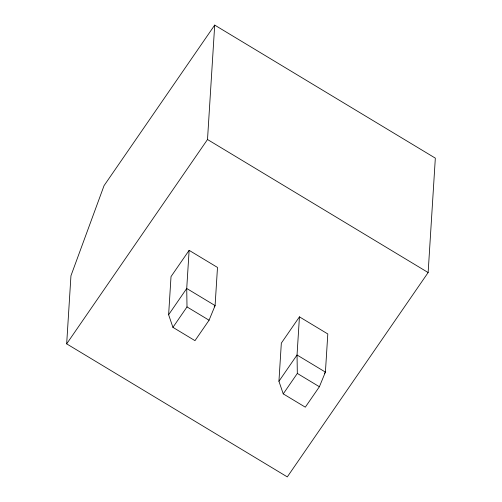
<?xml version="1.0" encoding="UTF-8"?>
<svg xmlns="http://www.w3.org/2000/svg" width="502" height="502" viewBox="0 0 502 502"><rect width="100%" height="100%" fill="white"/><g stroke="black" fill="none" stroke-linecap="round" stroke-linejoin="round"><path stroke-width="0.75" d="M66.666 343.857L70.951 275.761L104.046 185.658L214.705 25.1L435.334 158.143L428.137 272.548L287.295 476.9L66.666 343.857L207.508 139.512L214.705 25.1M168.622 314.748L171.019 276.608L189.128 250.335L217.492 267.44L215.094 305.58L209.07 320.22L194.989 340.651L172.926 327.348L168.622 314.748L186.725 288.474L189.128 250.335M278.936 381.269L281.333 343.13L299.443 316.856L327.806 333.962L325.409 372.101L319.385 386.741L305.304 407.172L283.241 393.869L278.936 381.269L297.04 354.996L299.443 316.856M172.926 327.348L187.008 306.917L186.725 288.474L215.094 305.58L214.21 306.86M283.241 393.869L297.322 373.432L297.04 354.996L325.409 372.101L324.524 373.381M207.508 139.512L428.137 272.548M187.008 306.917L209.07 320.22M297.322 373.432L319.385 386.741"/></g></svg>
